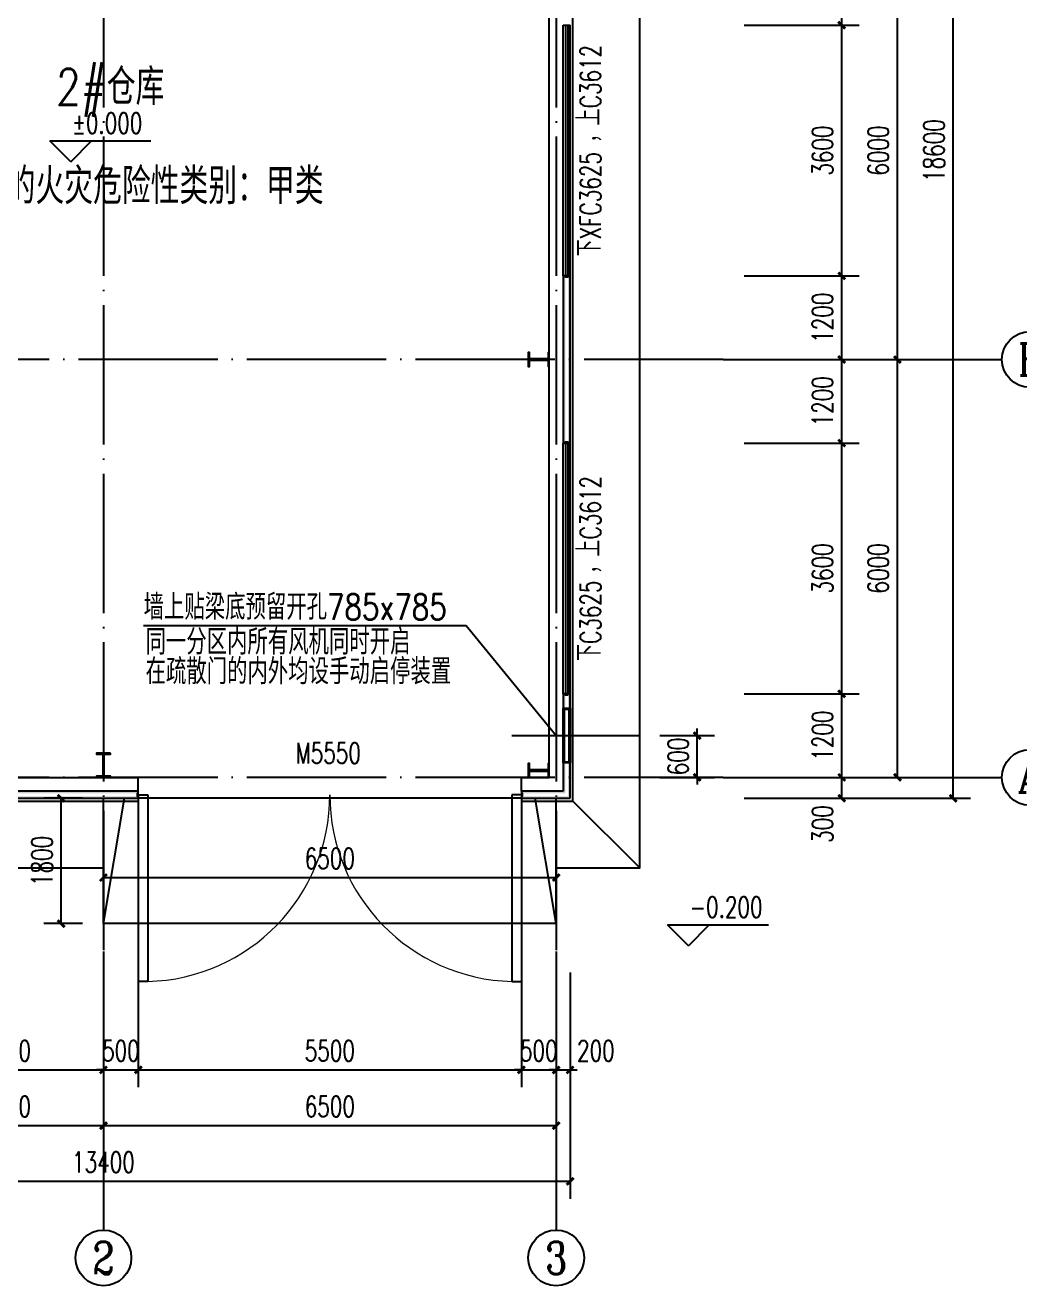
# Model space of a CAD drawing. Extents: x 4682119 to 9193858, y -786075 to -318274.
# Drawn here: x 9134280 to 9148559, y -764609 to -746509 of the extents above; entities that cross this region are included whole.
import ezdxf
from ezdxf.enums import TextEntityAlignment as Align

# ---------------------------------------------------------------- set-up
doc = ezdxf.new("R2010")
doc.units = 0
doc.header["$LTSCALE"] = 1000
doc.header["$MEASUREMENT"] = 0
doc.linetypes.add('DOTE', pattern=[2.42, 2, -0.2, 0.02, -0.2])
doc.layers.get('0').update_dxf_attribs({"linetype": 'CONTINUOUS'})
doc.layers.get('Defpoints').update_dxf_attribs({"linetype": 'CONTINUOUS'})
doc.layers.add('_0', color=7, linetype='CONTINUOUS', lineweight=25)
for name, color, linetype in [('AXIS', 3, 'CONTINUOUS'), ('AXIS_TEXT', 7, 'CONTINUOUS'), ('DIM_ELEV', 3, 'CONTINUOUS'), ('DOTE', 252, 'CONTINUOUS'), ('Prof', 2, 'CONTINUOUS'), ('PUB_DIM', 3, 'CONTINUOUS'), ('PUB_TEXT', 7, 'CONTINUOUS'), ('PUB_WALL', 9, 'CONTINUOUS'), ('STAIR', 5, 'CONTINUOUS'), ('WALL-MOVE', 6, 'CONTINUOUS'), ('WINDOW', 4, 'CONTINUOUS'), ('WINDOW_TEXT', 7, 'CONTINUOUS')]:
    doc.layers.add(name, color=color, linetype=linetype)
doc.styles.add('_HZTXT', font='txt.shx', dxfattribs={"width": 0.8, "bigfont": 'HZTXT.shx'})
doc.styles.add('_TCH_AXIS', font='COMPLEX', dxfattribs={"bigfont": 'GBCBIG'})
doc.styles.add('_TCH_DIM', font='SIMPLEX', dxfattribs={"bigfont": 'GBCBIG'})
doc.styles.add('_TCH_DIM_T3', font='SIMPLEX', dxfattribs={"width": 0.705882, "bigfont": 'GBCBIG'})
doc.styles.add('_TCH_WINDOW', font='SIMPLEX', dxfattribs={"height": 3.5, "bigfont": 'GBCBIG'})
doc.styles.add('COMPLEX', font='COMPLEX')
doc.dimstyles.new('_TCH_ARCH&&100', dxfattribs={"dimtxt": 297.5, "dimasz": 100, "dimexe": 250, "dimexo": 300, "dimgap": 126.25, "dimtad": 1, "dimdec": 0, "dimzin": 0, "dimdsep": 46, "dimtxsty": '_TCH_DIM_T3', "dimblk": 'ARCHTICK', "dimcen": 0.09, "dimclrt": 7, "dimazin": 2, "dimtfac": 1, "dimtdec": 0, "dimtix": 1, "dimtmove": 2, "dimatfit": 3, "dimfxl": 0, "dimtolj": 1, "dimtzin": 0, "dimarcsym": 0})

# ---------------------------------------------------------------- blocks, each defined once
blk = doc.blocks.new('_AXISO')
blk.add_circle((0, 0), 0.5)
at = {"layer": 'AXIS_TEXT', "style": 'COMPLEX', "width": 1.041667}
blk.add_attdef('A', text='', height=0.56, dxfattribs=at).set_placement((-0.25, -0.28), (0.25, -0.28), align=Align.FIT)
blk = doc.blocks.new('_ArchTick')
at = {"color": 0, "linetype": 'ByBlock', "const_width": 0.4}
blk.add_lwpolyline([(-0.5, -0.5), (0.5, 0.5)], dxfattribs=at)
blk = doc.blocks.new('*D278')
at = {"layer": 'Defpoints', "color": 0}
for p in [(9143093, -756709), (9143928, -756709), (9143093, -757309)]:
    blk.add_point(p, dxfattribs=at)
at = {"layer": 'PUB_DIM', "color": 0, "lineweight": -2}
for p, q in [((9143393, -756709), (9144178, -756709)), ((9143928, -756709), (9143928, -756609)), ((9143928, -757309), (9143928, -756709)), ((9143393, -757309), (9144178, -757309)), ((9143928, -757309), (9143928, -757409))]:
    blk.add_line(p, q, dxfattribs=at)
at = {"layer": 'PUB_DIM', "color": 0, "lineweight": -2, "xscale": 100, "yscale": 100, "zscale": 100}
for p, rotation in [((9143928, -756709), 270), ((9143928, -757309), 90)]:
    blk.add_blockref('_ArchTick', p, dxfattribs=dict(at, rotation=rotation))
at = {"layer": 'PUB_DIM', "color": 7, "insert": (9143653, -757009), "char_height": 297.5, "attachment_point": 5, "rotation": 90, "style": '_TCH_DIM_T3'}
blk.add_mtext('\\A1;600', dxfattribs=at)
blk = doc.blocks.new('*D247')
at = {"layer": 'Defpoints', "color": 0}
for p in [(9141903, -758747), (9135403, -759409), (9141903, -759409)]:
    blk.add_point(p, dxfattribs=at)
at = {"layer": 'PUB_DIM', "color": 0, "lineweight": -2}
for p, q in [((9135403, -759109), (9135403, -758497)), ((9141903, -759109), (9141903, -758497)), ((9135403, -758747), (9141903, -758747))]:
    blk.add_line(p, q, dxfattribs=at)
at = {"layer": 'PUB_DIM', "color": 0, "lineweight": -2, "xscale": 100, "yscale": 100, "zscale": 100, "rotation": 180}
blk.add_blockref('_ArchTick', (9135403, -758747), dxfattribs=at)
at = {"layer": 'PUB_DIM', "color": 0, "lineweight": -2, "xscale": 100, "yscale": 100, "zscale": 100}
blk.add_blockref('_ArchTick', (9141903, -758747), dxfattribs=at)
at = {"layer": 'PUB_DIM', "color": 7, "insert": (9138653, -758472), "char_height": 297.5, "attachment_point": 5, "style": '_TCH_DIM_T3'}
blk.add_mtext('\\A1;6500', dxfattribs=at)
blk = doc.blocks.new('*D248')
at = {"layer": 'Defpoints', "color": 0}
for p in [(9134796, -757609), (9135403, -757609), (9135403, -759409)]:
    blk.add_point(p, dxfattribs=at)
at = {"layer": 'PUB_DIM', "color": 0, "lineweight": -2}
for p, q in [((9135103, -757609), (9134546, -757609)), ((9134796, -759409), (9134796, -757609)), ((9135103, -759409), (9134546, -759409))]:
    blk.add_line(p, q, dxfattribs=at)
at = {"layer": 'PUB_DIM', "color": 0, "lineweight": -2, "xscale": 100, "yscale": 100, "zscale": 100}
for p, rotation in [((9134796, -757609), 90), ((9134796, -759409), 270)]:
    blk.add_blockref('_ArchTick', p, dxfattribs=dict(at, rotation=rotation))
at = {"layer": 'PUB_DIM', "color": 7, "insert": (9134521, -758509), "char_height": 297.5, "attachment_point": 5, "rotation": 90, "style": '_TCH_DIM_T3'}
blk.add_mtext('\\A1;1800', dxfattribs=at)
blk = doc.blocks.new('*D268')
at = {"layer": 'Defpoints', "color": 0}
for p in [(9141903, -759809), (9142103, -759809), (9142103, -761509)]:
    blk.add_point(p, dxfattribs=at)
at = {"layer": 'PUB_DIM', "color": 0, "lineweight": -2}
for p, q in [((9141903, -760109), (9141903, -761759)), ((9142103, -760109), (9142103, -761759)), ((9141903, -761509), (9141803, -761509)), ((9141903, -761509), (9142103, -761509)), ((9142103, -761509), (9142203, -761509))]:
    blk.add_line(p, q, dxfattribs=at)
at = {"layer": 'PUB_DIM', "color": 0, "lineweight": -2, "xscale": 100, "yscale": 100, "zscale": 100}
blk.add_blockref('_ArchTick', (9141903, -761509), dxfattribs=at)
at = {"layer": 'PUB_DIM', "color": 0, "lineweight": -2, "xscale": 100, "yscale": 100, "zscale": 100, "rotation": 180}
blk.add_blockref('_ArchTick', (9142103, -761509), dxfattribs=at)
at = {"layer": 'PUB_DIM', "color": 7, "insert": (9142473, -761234), "char_height": 297.5, "attachment_point": 5, "style": '_TCH_DIM_T3'}
blk.add_mtext('\\A1;200', dxfattribs=at)
blk = doc.blocks.new('*D269')
at = {"layer": 'Defpoints', "color": 0}
for p in [(9141403, -759809), (9141903, -759809), (9141903, -761509)]:
    blk.add_point(p, dxfattribs=at)
at = {"layer": 'PUB_DIM', "color": 0, "lineweight": -2}
for p, q in [((9141403, -760109), (9141403, -761759)), ((9141903, -760109), (9141903, -761759)), ((9141403, -761509), (9141303, -761509)), ((9141403, -761509), (9141903, -761509)), ((9141903, -761509), (9142003, -761509))]:
    blk.add_line(p, q, dxfattribs=at)
at = {"layer": 'PUB_DIM', "color": 0, "lineweight": -2, "xscale": 100, "yscale": 100, "zscale": 100}
blk.add_blockref('_ArchTick', (9141403, -761509), dxfattribs=at)
at = {"layer": 'PUB_DIM', "color": 0, "lineweight": -2, "xscale": 100, "yscale": 100, "zscale": 100, "rotation": 180}
blk.add_blockref('_ArchTick', (9141903, -761509), dxfattribs=at)
at = {"layer": 'PUB_DIM', "color": 7, "insert": (9141653, -761234), "char_height": 297.5, "attachment_point": 5, "style": '_TCH_DIM_T3'}
blk.add_mtext('\\A1;500', dxfattribs=at)
blk = doc.blocks.new('*D270')
at = {"layer": 'Defpoints', "color": 0}
for p in [(9135903, -759809), (9141403, -759809), (9141403, -761509)]:
    blk.add_point(p, dxfattribs=at)
at = {"layer": 'PUB_DIM', "color": 0, "lineweight": -2}
for p, q in [((9135903, -760109), (9135903, -761759)), ((9141403, -760109), (9141403, -761759)), ((9135903, -761509), (9141403, -761509))]:
    blk.add_line(p, q, dxfattribs=at)
at = {"layer": 'PUB_DIM', "color": 0, "lineweight": -2, "xscale": 100, "yscale": 100, "zscale": 100, "rotation": 180}
blk.add_blockref('_ArchTick', (9135903, -761509), dxfattribs=at)
at = {"layer": 'PUB_DIM', "color": 0, "lineweight": -2, "xscale": 100, "yscale": 100, "zscale": 100}
blk.add_blockref('_ArchTick', (9141403, -761509), dxfattribs=at)
at = {"layer": 'PUB_DIM', "color": 7, "insert": (9138653, -761234), "char_height": 297.5, "attachment_point": 5, "style": '_TCH_DIM_T3'}
blk.add_mtext('\\A1;5500', dxfattribs=at)
blk = doc.blocks.new('*D271')
at = {"layer": 'Defpoints', "color": 0}
for p in [(9135403, -759809), (9135903, -759809), (9135903, -761509)]:
    blk.add_point(p, dxfattribs=at)
at = {"layer": 'PUB_DIM', "color": 0, "lineweight": -2}
for p, q in [((9135403, -760109), (9135403, -761759)), ((9135903, -760109), (9135903, -761759)), ((9135403, -761509), (9135303, -761509)), ((9135403, -761509), (9135903, -761509)), ((9135903, -761509), (9136003, -761509))]:
    blk.add_line(p, q, dxfattribs=at)
at = {"layer": 'PUB_DIM', "color": 0, "lineweight": -2, "xscale": 100, "yscale": 100, "zscale": 100}
blk.add_blockref('_ArchTick', (9135403, -761509), dxfattribs=at)
at = {"layer": 'PUB_DIM', "color": 0, "lineweight": -2, "xscale": 100, "yscale": 100, "zscale": 100, "rotation": 180}
blk.add_blockref('_ArchTick', (9135903, -761509), dxfattribs=at)
at = {"layer": 'PUB_DIM', "color": 7, "insert": (9135653, -761234), "char_height": 297.5, "attachment_point": 5, "style": '_TCH_DIM_T3'}
blk.add_mtext('\\A1;500', dxfattribs=at)
blk = doc.blocks.new('*D272')
at = {"layer": 'Defpoints', "color": 0}
for p in [(9132603, -759809), (9135403, -759809), (9135403, -761509)]:
    blk.add_point(p, dxfattribs=at)
at = {"layer": 'PUB_DIM', "color": 0, "lineweight": -2}
for p, q in [((9132603, -760109), (9132603, -761759)), ((9135403, -760109), (9135403, -761759)), ((9132603, -761509), (9135403, -761509))]:
    blk.add_line(p, q, dxfattribs=at)
at = {"layer": 'PUB_DIM', "color": 0, "lineweight": -2, "xscale": 100, "yscale": 100, "zscale": 100, "rotation": 180}
blk.add_blockref('_ArchTick', (9132603, -761509), dxfattribs=at)
at = {"layer": 'PUB_DIM', "color": 0, "lineweight": -2, "xscale": 100, "yscale": 100, "zscale": 100}
blk.add_blockref('_ArchTick', (9135403, -761509), dxfattribs=at)
at = {"layer": 'PUB_DIM', "color": 7, "insert": (9134003, -761234), "char_height": 297.5, "attachment_point": 5, "style": '_TCH_DIM_T3'}
blk.add_mtext('\\A1;2800', dxfattribs=at)
blk = doc.blocks.new('*D275')
at = {"layer": 'Defpoints', "color": 0}
for p in [(9144303, -757309), (9146003, -757309), (9144303, -757609)]:
    blk.add_point(p, dxfattribs=at)
at = {"layer": 'PUB_DIM', "color": 0, "lineweight": -2}
for p, q in [((9144603, -757309), (9146253, -757309)), ((9146003, -757609), (9146003, -757309)), ((9144603, -757609), (9146253, -757609))]:
    blk.add_line(p, q, dxfattribs=at)
at = {"layer": 'PUB_DIM', "color": 0, "lineweight": -2, "xscale": 100, "yscale": 100, "zscale": 100}
for p, rotation in [((9146003, -757309), 90), ((9146003, -757609), 270)]:
    blk.add_blockref('_ArchTick', p, dxfattribs=dict(at, rotation=rotation))
at = {"layer": 'PUB_DIM', "color": 7, "insert": (9145728, -757979), "char_height": 297.5, "attachment_point": 5, "rotation": 90, "style": '_TCH_DIM_T3'}
blk.add_mtext('\\A1;300', dxfattribs=at)
blk = doc.blocks.new('*D326')
at = {"layer": 'Defpoints', "color": 0}
for p in [(9144303, -756109), (9146003, -756109), (9144303, -757309)]:
    blk.add_point(p, dxfattribs=at)
at = {"layer": 'PUB_DIM', "color": 0, "lineweight": -2}
for p, q in [((9144603, -756109), (9146253, -756109)), ((9146003, -757309), (9146003, -756109)), ((9144603, -757309), (9146253, -757309))]:
    blk.add_line(p, q, dxfattribs=at)
at = {"layer": 'PUB_DIM', "color": 0, "lineweight": -2, "xscale": 100, "yscale": 100, "zscale": 100}
for p, rotation in [((9146003, -756109), 90), ((9146003, -757309), 270)]:
    blk.add_blockref('_ArchTick', p, dxfattribs=dict(at, rotation=rotation))
at = {"layer": 'PUB_DIM', "color": 7, "insert": (9145728, -756709), "char_height": 297.5, "attachment_point": 5, "rotation": 90, "style": '_TCH_DIM_T3'}
blk.add_mtext('\\A1;1200', dxfattribs=at)
blk = doc.blocks.new('*D327')
at = {"layer": 'Defpoints', "color": 0}
for p in [(9144303, -752509), (9146003, -752509), (9144303, -756109)]:
    blk.add_point(p, dxfattribs=at)
at = {"layer": 'PUB_DIM', "color": 0, "lineweight": -2}
for p, q in [((9144603, -752509), (9146253, -752509)), ((9146003, -756109), (9146003, -752509)), ((9144603, -756109), (9146253, -756109))]:
    blk.add_line(p, q, dxfattribs=at)
at = {"layer": 'PUB_DIM', "color": 0, "lineweight": -2, "xscale": 100, "yscale": 100, "zscale": 100}
for p, rotation in [((9146003, -752509), 90), ((9146003, -756109), 270)]:
    blk.add_blockref('_ArchTick', p, dxfattribs=dict(at, rotation=rotation))
at = {"layer": 'PUB_DIM', "color": 7, "insert": (9145728, -754309), "char_height": 297.5, "attachment_point": 5, "rotation": 90, "style": '_TCH_DIM_T3'}
blk.add_mtext('\\A1;3600', dxfattribs=at)
blk = doc.blocks.new('*D328')
at = {"layer": 'Defpoints', "color": 0}
for p in [(9144303, -751309), (9146003, -751309), (9144303, -752509)]:
    blk.add_point(p, dxfattribs=at)
at = {"layer": 'PUB_DIM', "color": 0, "lineweight": -2}
for p, q in [((9144603, -751309), (9146253, -751309)), ((9146003, -752509), (9146003, -751309)), ((9144603, -752509), (9146253, -752509))]:
    blk.add_line(p, q, dxfattribs=at)
at = {"layer": 'PUB_DIM', "color": 0, "lineweight": -2, "xscale": 100, "yscale": 100, "zscale": 100}
for p, rotation in [((9146003, -751309), 90), ((9146003, -752509), 270)]:
    blk.add_blockref('_ArchTick', p, dxfattribs=dict(at, rotation=rotation))
at = {"layer": 'PUB_DIM', "color": 7, "insert": (9145728, -751909), "char_height": 297.5, "attachment_point": 5, "rotation": 90, "style": '_TCH_DIM_T3'}
blk.add_mtext('\\A1;1200', dxfattribs=at)
blk = doc.blocks.new('*D329')
at = {"layer": 'Defpoints', "color": 0}
for p in [(9144303, -750109), (9146003, -750109), (9144303, -751309)]:
    blk.add_point(p, dxfattribs=at)
at = {"layer": 'PUB_DIM', "color": 0, "lineweight": -2}
for p, q in [((9144603, -750109), (9146253, -750109)), ((9146003, -751309), (9146003, -750109)), ((9144603, -751309), (9146253, -751309))]:
    blk.add_line(p, q, dxfattribs=at)
at = {"layer": 'PUB_DIM', "color": 0, "lineweight": -2, "xscale": 100, "yscale": 100, "zscale": 100}
for p, rotation in [((9146003, -750109), 90), ((9146003, -751309), 270)]:
    blk.add_blockref('_ArchTick', p, dxfattribs=dict(at, rotation=rotation))
at = {"layer": 'PUB_DIM', "color": 7, "insert": (9145728, -750709), "char_height": 297.5, "attachment_point": 5, "rotation": 90, "style": '_TCH_DIM_T3'}
blk.add_mtext('\\A1;1200', dxfattribs=at)
blk = doc.blocks.new('*D330')
at = {"layer": 'Defpoints', "color": 0}
for p in [(9144303, -746509), (9146003, -746509), (9144303, -750109)]:
    blk.add_point(p, dxfattribs=at)
at = {"layer": 'PUB_DIM', "color": 0, "lineweight": -2}
for p, q in [((9144603, -746509), (9146253, -746509)), ((9146003, -750109), (9146003, -746509)), ((9144603, -750109), (9146253, -750109))]:
    blk.add_line(p, q, dxfattribs=at)
at = {"layer": 'PUB_DIM', "color": 0, "lineweight": -2, "xscale": 100, "yscale": 100, "zscale": 100}
for p, rotation in [((9146003, -746509), 90), ((9146003, -750109), 270)]:
    blk.add_blockref('_ArchTick', p, dxfattribs=dict(at, rotation=rotation))
at = {"layer": 'PUB_DIM', "color": 7, "insert": (9145728, -748309), "char_height": 297.5, "attachment_point": 5, "rotation": 90, "style": '_TCH_DIM_T3'}
blk.add_mtext('\\A1;3600', dxfattribs=at)
blk = doc.blocks.new('*D331')
at = {"layer": 'Defpoints', "color": 0}
for p in [(9144303, -745309), (9146003, -745309), (9144303, -746509)]:
    blk.add_point(p, dxfattribs=at)
at = {"layer": 'PUB_DIM', "color": 0, "lineweight": -2}
for p, q in [((9144603, -745309), (9146253, -745309)), ((9146003, -746509), (9146003, -745309)), ((9144603, -746509), (9146253, -746509))]:
    blk.add_line(p, q, dxfattribs=at)
at = {"layer": 'PUB_DIM', "color": 0, "lineweight": -2, "xscale": 100, "yscale": 100, "zscale": 100}
for p, rotation in [((9146003, -745309), 90), ((9146003, -746509), 270)]:
    blk.add_blockref('_ArchTick', p, dxfattribs=dict(at, rotation=rotation))
at = {"layer": 'PUB_DIM', "color": 7, "insert": (9145728, -745909), "char_height": 297.5, "attachment_point": 5, "rotation": 90, "style": '_TCH_DIM_T3'}
blk.add_mtext('\\A1;1200', dxfattribs=at)
blk = doc.blocks.new('$DorLib2D$00000002')
for p, q in [((-0.5, 0), (-0.5, 0.4875)), ((-0.475, 0.4875), (-0.5, 0.4875)), ((-0.475, 0), (-0.475, 0.4875)), ((0.475, 0), (0.475, 0.4875)), ((0.475, 0.4875), (0.5, 0.4875)), ((0.5, 0), (0.5, 0.4875)), ((-0.5, 0), (-0.475, 0)), ((0.5, 0), (0.475, 0))]:
    blk.add_line(p, q)
at = {"lineweight": 13}
for centre, start, end in [((-0.4875, 0), 0, 88.5307), ((0.4875, 0), 91.4693, 180)]:
    blk.add_arc(centre, 0.4875, start, end, dxfattribs=at)
blk = doc.blocks.new('$TCHSYS$WIN2D')
for p, q in [((-0.5, 0.5), (0.5, 0.5)), ((-0.5, 0.5), (-0.5, -0.5)), ((0.5, 0.5), (0.5, -0.5)), ((0.5, 0.1667), (-0.5, 0.1667)), ((0.5, -0.1667), (-0.5, -0.1667)), ((-0.5, -0.5), (0.5, -0.5))]:
    blk.add_line(p, q)
blk = doc.blocks.new('*D350')
at = {"layer": 'AXIS', "color": 0, "lineweight": -2}
for p, q in [((9132603, -760109), (9132603, -762559)), ((9135403, -760109), (9135403, -762559)), ((9132603, -762309), (9135403, -762309))]:
    blk.add_line(p, q, dxfattribs=at)
at = {"layer": 'Defpoints', "color": 0}
for p in [(9132603, -759809), (9135403, -759809), (9135403, -762309)]:
    blk.add_point(p, dxfattribs=at)
at = {"layer": 'AXIS', "color": 0, "lineweight": -2, "xscale": 100, "yscale": 100, "zscale": 100, "rotation": 180}
blk.add_blockref('_ArchTick', (9132603, -762309), dxfattribs=at)
at = {"layer": 'AXIS', "color": 0, "lineweight": -2, "xscale": 100, "yscale": 100, "zscale": 100}
blk.add_blockref('_ArchTick', (9135403, -762309), dxfattribs=at)
at = {"layer": 'AXIS', "color": 7, "insert": (9134003, -762034), "char_height": 297.5, "attachment_point": 5, "style": '_TCH_DIM_T3'}
blk.add_mtext('\\A1;2800', dxfattribs=at)
blk = doc.blocks.new('*D351')
at = {"layer": 'AXIS', "color": 0, "lineweight": -2}
for p, q in [((9135403, -760109), (9135403, -762559)), ((9141903, -760109), (9141903, -762559)), ((9135403, -762309), (9141903, -762309))]:
    blk.add_line(p, q, dxfattribs=at)
at = {"layer": 'Defpoints', "color": 0}
for p in [(9135403, -759809), (9141903, -759809), (9141903, -762309)]:
    blk.add_point(p, dxfattribs=at)
at = {"layer": 'AXIS', "color": 0, "lineweight": -2, "xscale": 100, "yscale": 100, "zscale": 100, "rotation": 180}
blk.add_blockref('_ArchTick', (9135403, -762309), dxfattribs=at)
at = {"layer": 'AXIS', "color": 0, "lineweight": -2, "xscale": 100, "yscale": 100, "zscale": 100}
blk.add_blockref('_ArchTick', (9141903, -762309), dxfattribs=at)
at = {"layer": 'AXIS', "color": 7, "insert": (9138653, -762034), "char_height": 297.5, "attachment_point": 5, "style": '_TCH_DIM_T3'}
blk.add_mtext('\\A1;6500', dxfattribs=at)
blk = doc.blocks.new('*D352')
at = {"layer": 'AXIS', "color": 0, "lineweight": -2}
for p, q in [((9128703, -760109), (9128703, -763359)), ((9142103, -760109), (9142103, -763359)), ((9128703, -763109), (9142103, -763109))]:
    blk.add_line(p, q, dxfattribs=at)
at = {"layer": 'Defpoints', "color": 0}
for p in [(9128703, -759809), (9142103, -759809), (9142103, -763109)]:
    blk.add_point(p, dxfattribs=at)
at = {"layer": 'AXIS', "color": 0, "lineweight": -2, "xscale": 100, "yscale": 100, "zscale": 100, "rotation": 180}
blk.add_blockref('_ArchTick', (9128703, -763109), dxfattribs=at)
at = {"layer": 'AXIS', "color": 0, "lineweight": -2, "xscale": 100, "yscale": 100, "zscale": 100}
blk.add_blockref('_ArchTick', (9142103, -763109), dxfattribs=at)
at = {"layer": 'AXIS', "color": 7, "insert": (9135403, -762834), "char_height": 297.5, "attachment_point": 5, "style": '_TCH_DIM_T3'}
blk.add_mtext('\\A1;13400', dxfattribs=at)
blk = doc.blocks.new('*D354')
at = {"layer": 'AXIS', "color": 0, "lineweight": -2}
for p, q in [((9144603, -745309), (9147053, -745309)), ((9146803, -751309), (9146803, -745309)), ((9144603, -751309), (9147053, -751309))]:
    blk.add_line(p, q, dxfattribs=at)
at = {"layer": 'Defpoints', "color": 0}
for p in [(9144303, -745309), (9146803, -745309), (9144303, -751309)]:
    blk.add_point(p, dxfattribs=at)
at = {"layer": 'AXIS', "color": 0, "lineweight": -2, "xscale": 100, "yscale": 100, "zscale": 100}
for p, rotation in [((9146803, -745309), 90), ((9146803, -751309), 270)]:
    blk.add_blockref('_ArchTick', p, dxfattribs=dict(at, rotation=rotation))
at = {"layer": 'AXIS', "color": 7, "insert": (9146528, -748309), "char_height": 297.5, "attachment_point": 5, "rotation": 90, "style": '_TCH_DIM_T3'}
blk.add_mtext('\\A1;6000', dxfattribs=at)
blk = doc.blocks.new('*D355')
at = {"layer": 'AXIS', "color": 0, "lineweight": -2}
for p, q in [((9144603, -751309), (9147053, -751309)), ((9146803, -757309), (9146803, -751309)), ((9144603, -757309), (9147053, -757309))]:
    blk.add_line(p, q, dxfattribs=at)
at = {"layer": 'Defpoints', "color": 0}
for p in [(9144303, -751309), (9146803, -751309), (9144303, -757309)]:
    blk.add_point(p, dxfattribs=at)
at = {"layer": 'AXIS', "color": 0, "lineweight": -2, "xscale": 100, "yscale": 100, "zscale": 100}
for p, rotation in [((9146803, -751309), 90), ((9146803, -757309), 270)]:
    blk.add_blockref('_ArchTick', p, dxfattribs=dict(at, rotation=rotation))
at = {"layer": 'AXIS', "color": 7, "insert": (9146528, -754309), "char_height": 297.5, "attachment_point": 5, "rotation": 90, "style": '_TCH_DIM_T3'}
blk.add_mtext('\\A1;6000', dxfattribs=at)
blk = doc.blocks.new('*D356')
at = {"layer": 'AXIS', "color": 0, "lineweight": -2}
for p, q in [((9144603, -739009), (9147853, -739009)), ((9147603, -757609), (9147603, -739009)), ((9144603, -757609), (9147853, -757609))]:
    blk.add_line(p, q, dxfattribs=at)
at = {"layer": 'Defpoints', "color": 0}
for p in [(9144303, -739009), (9147603, -739009), (9144303, -757609)]:
    blk.add_point(p, dxfattribs=at)
at = {"layer": 'AXIS', "color": 0, "lineweight": -2, "xscale": 100, "yscale": 100, "zscale": 100}
for p, rotation in [((9147603, -739009), 90), ((9147603, -757609), 270)]:
    blk.add_blockref('_ArchTick', p, dxfattribs=dict(at, rotation=rotation))
at = {"layer": 'AXIS', "color": 7, "insert": (9147328, -748309), "char_height": 297.5, "attachment_point": 5, "rotation": 90, "style": '_TCH_DIM_T3'}
blk.add_mtext('\\A1;18600', dxfattribs=at)

msp = doc.modelspace()

# ---------------------------------------------------------------- hatches: boundary and pattern name
at = {"layer": 'Prof', "linetype": 'ByBlock'}
for points in [[(9141519, -751299), (9141519, -751209), (9141503, -751209), (9141503, -751409), (9141519, -751409), (9141519, -751319), (9141787, -751319), (9141787, -751409), (9141803, -751409), (9141803, -751209), (9141787, -751209), (9141787, -751299)], [(9135393, -757293), (9135303, -757293), (9135303, -757309), (9135503, -757309), (9135503, -757293), (9135413, -757293), (9135413, -756975), (9135503, -756975), (9135503, -756959), (9135303, -756959), (9135303, -756975), (9135393, -756975)], [(9141519, -757199), (9141519, -757109), (9141503, -757109), (9141503, -757309), (9141519, -757309), (9141519, -757219), (9141787, -757219), (9141787, -757309), (9141803, -757309), (9141803, -757109), (9141787, -757109), (9141787, -757199)]]:
    msp.add_hatch(color=256, dxfattribs=at).paths.add_polyline_path(points)
at = {"layer": 'PUB_WALL'}
for points in [[(9142103, -750109), (9142003, -750109), (9142033, -750139), (9142073, -750139)], [(9142003, -750109), (9142003, -752509), (9142033, -752479), (9142033, -750139)], [(9142103, -752509), (9142103, -750109), (9142073, -750139), (9142073, -752479)], [(9142003, -752509), (9142103, -752509), (9142073, -752479), (9142033, -752479)], [(9142103, -756109), (9142003, -756109), (9142033, -756139), (9142073, -756139)], [(9142003, -756109), (9142003, -757509), (9142033, -757539), (9142033, -756139)], [(9142103, -757609), (9142103, -756109), (9142073, -756139), (9142073, -757579)], [(9132603, -757609), (9135903, -757609), (9135873, -757579), (9132603, -757579)], [(9135903, -757509), (9132653, -757509), (9132623, -757539), (9135873, -757539)], [(9135903, -757609), (9135903, -757509), (9135873, -757539), (9135873, -757579)], [(9142003, -757509), (9141403, -757509), (9141433, -757539), (9142033, -757539)], [(9141403, -757509), (9141403, -757609), (9141433, -757579), (9141433, -757539)], [(9141403, -757609), (9142103, -757609), (9142073, -757579), (9141433, -757579)]]:
    msp.add_hatch(color=256, dxfattribs=at).paths.add_polyline_path(points)

# ---------------------------------------------------------------- linework, layer by layer
at = {"color": 0}
msp.add_lwpolyline([(9142103, -756316.5), (9142103, -757101.5), (9142003, -757101.5), (9142003, -756316.5), (9142103, -756316.5)], dxfattribs=at)
at = {"color": 0, "const_width": 30}
msp.add_lwpolyline([(9142088, -756331.5), (9142088, -757086.5), (9142018, -757086.5), (9142018, -756331.5)], close=True, dxfattribs=at)
at = {"layer": '_0', "color": 0}
for p, q in [((9135903, -757509), (9135903, -757309)), ((9141403, -757509), (9141403, -757309)), ((9135903, -757609), (9135903, -757649)), ((9141403, -757609), (9141403, -757649))]:
    msp.add_line(p, q, dxfattribs=at)
for points in [[(9135903, -738969), (9128663, -738969), (9128663, -757649), (9135903, -757649)], [(9141403, -757649), (9142143, -757649), (9142143, -738969), (9141403, -738969)], [(9141403, -757309), (9141803, -757309), (9141803, -739309), (9134903, -739309)], [(9132653, -757309), (9135903, -757309)]]:
    msp.add_lwpolyline(points, dxfattribs=at)
at = {"layer": 'AXIS', "color": 0}
for p, q in [((9144303, -751309), (9148303, -751309)), ((9144303, -757309), (9148303, -757309)), ((9135403, -759809), (9135403, -763809)), ((9141903, -759809), (9141903, -763809))]:
    msp.add_line(p, q, dxfattribs=at)
at = {"layer": 'DIM_ELEV'}
for p, q in [((9134933.2, -748470.2), (9134633.2, -748170.2)), ((9134633.2, -748170.2), (9136083.2, -748170.2)), ((9134933.2, -748470.2), (9135233.2, -748170.2)), ((9143801.6, -759725.4), (9143501.6, -759425.4)), ((9143501.6, -759425.4), (9144951.6, -759425.4)), ((9143801.6, -759725.4), (9144101.6, -759425.4))]:
    msp.add_line(p, q, dxfattribs=at)
at = {"layer": 'DOTE', "linetype": 'DOTE'}
for p, q in [((9135403, -736009), (9135403, -759809)), ((9141903, -736009), (9141903, -759809)), ((9144303, -751309), (9126503, -751309)), ((9141265.2, -756709), (9143093.5, -756709)), ((9144303, -757309), (9126503, -757309))]:
    msp.add_line(p, q, dxfattribs=at)
at = {"layer": 'Prof', "linetype": 'ByBlock'}
for points in [[(9141803, -751409), (9141803, -751209), (9141787, -751209), (9141787, -751299), (9141519, -751299), (9141519, -751209), (9141503, -751209), (9141503, -751409), (9141519, -751409), (9141519, -751319), (9141787, -751319), (9141787, -751409)], [(9135503, -756959), (9135303, -756959), (9135303, -756975), (9135393, -756975), (9135393, -757293), (9135303, -757293), (9135303, -757309), (9135503, -757309), (9135503, -757293), (9135413, -757293), (9135413, -756975), (9135503, -756975)], [(9141803, -757309), (9141803, -757109), (9141787, -757109), (9141787, -757199), (9141519, -757199), (9141519, -757109), (9141503, -757109), (9141503, -757309), (9141519, -757309), (9141519, -757219), (9141787, -757219), (9141787, -757309)]]:
    msp.add_lwpolyline(points, close=True, dxfattribs=at)
at = {"layer": 'PUB_DIM'}
msp.add_line((9140609.6, -755127), (9141903, -756709), dxfattribs=at)
msp.add_lwpolyline([(9135979.8, -755127), (9140609.6, -755127), (9140609.6, -755127)], dxfattribs=at)
at = {"layer": 'STAIR'}
for p, q in [((9135403, -759409), (9135703, -757609)), ((9135403, -759409), (9135403, -757609)), ((9141903, -759409), (9141603, -757609)), ((9141903, -759409), (9141903, -757609)), ((9143103, -758609), (9142143, -757649)), ((9141903, -759409), (9135403, -759409))]:
    msp.add_line(p, q, dxfattribs=at)
for points in [[(9135403, -738009), (9127703, -738009), (9127703, -758609), (9135403, -758609)], [(9141903, -758609), (9143103, -758609), (9143103, -738009), (9141903, -738009)]]:
    msp.add_lwpolyline(points, dxfattribs=at)
at = {"layer": 'WALL-MOVE'}
for p, q in [((9142103, -750109), (9142003, -750109)), ((9142003, -750109), (9142003, -752509)), ((9142103, -752509), (9142103, -750109)), ((9142003, -752509), (9142103, -752509)), ((9142103, -756109), (9142003, -756109)), ((9142003, -756109), (9142003, -757509)), ((9142103, -757609), (9142103, -756109)), ((9132603, -757609), (9135903, -757609)), ((9135903, -757509), (9132653, -757509)), ((9135903, -757609), (9135903, -757509)), ((9142003, -757509), (9141403, -757509)), ((9141403, -757509), (9141403, -757609)), ((9141403, -757609), (9142103, -757609))]:
    msp.add_line(p, q, dxfattribs=at)
at = {"layer": 'WINDOW'}
msp.add_line((9141403, -757609), (9135903, -757609), dxfattribs=at)

# ---------------------------------------------------------------- block references
at = {"layer": 'AXIS', "color": 0}
ref = msp.add_blockref('_AXISO', (9148703, -751309), dxfattribs=dict(at, xscale=800, yscale=800, zscale=800))
ref.add_attrib('A', 'B', dxfattribs={"layer": 'AXIS_TEXT', "color": 0, "height": 455.7, "style": '_TCH_AXIS', "width": 0.882353}).set_placement((9148540.2, -751536.8), (9148865.7, -751536.8), align=Align.FIT)
ref = msp.add_blockref('_AXISO', (9148703, -757309), dxfattribs=dict(at, xscale=800, yscale=800, zscale=800))
ref.add_attrib('A', 'A', dxfattribs={"layer": 'AXIS_TEXT', "color": 0, "height": 435.3, "style": '_TCH_AXIS', "width": 0.944444}).set_placement((9148526.8, -757526.6), (9148879.1, -757526.6), align=Align.FIT)
ref = msp.add_blockref('_AXISO', (9135403, -764209), dxfattribs=dict(at, xscale=800, yscale=800, zscale=800))
ref.add_attrib('A', '2', dxfattribs={"layer": 'AXIS_TEXT', "color": 0, "height": 465.9, "style": '_TCH_AXIS'}).set_placement((9135247.6, -764441.9), (9135558.3, -764441.9), align=Align.FIT)
ref = msp.add_blockref('_AXISO', (9141903, -764209), dxfattribs=dict(at, xscale=800, yscale=800, zscale=800))
ref.add_attrib('A', '3', dxfattribs={"layer": 'AXIS_TEXT', "color": 0, "height": 465.9, "style": '_TCH_AXIS'}).set_placement((9141747.6, -764441.9), (9142058.3, -764441.9), align=Align.FIT)
at = {"layer": 'WINDOW', "xscale": 3600, "yscale": 100, "zscale": 3600, "rotation": 90}
for p in [(9142053, -748309), (9142053, -754309)]:
    msp.add_blockref('$TCHSYS$WIN2D', p, dxfattribs=at)
at = {"layer": 'WINDOW'}
ref = msp.add_blockref('$DorLib2D$00000002', (9138653, -757559), dxfattribs=dict(at, xscale=5500, yscale=5500, zscale=5500, rotation=180))
ref.add_attrib('A', 'M5550', (9138163, -757108.8), dxfattribs={"layer": 'WINDOW_TEXT', "height": 297.5, "style": '_TCH_WINDOW', "width": 0.705882})

# ---------------------------------------------------------------- texts
at = {"layer": 'PUB_DIM', "style": '_HZTXT', "width": 0.8}
for s, height, p in [('2#仓库', 517.24, (9134723.6, -747653.3)), ('储存的火灾危险性类别：甲类', 517.241, (9133184.8, -749078.3)), ('墙上贴梁底预留开孔785x785', 365.69, (9135980, -755044.9)), ('同一分区内所有风机同时开启', 365.69, (9136007.6, -755545.8)), ('在疏散门的内外均设手动启停装置', 365.69, (9136007.6, -755971.1))]:
    msp.add_text(s, height=height, dxfattribs=at).set_placement(p)
at = {"layer": 'PUB_TEXT', "style": '_TCH_DIM', "width": 0.705882}
for s, p in [('%%P0.000', (9134953.2, -748065.2)), ('-0.200', (9143821.6, -759320.4))]:
    msp.add_text(s, height=297.5, dxfattribs=at).set_placement(p)
at = {"layer": 'WINDOW_TEXT', "style": '_TCH_WINDOW', "width": 0.705882}
for s, p in [('C3612', (9142543, -747700.4)), ('XFC3625', (9142543, -749581.8)), ('C3612', (9142543, -753890.4)), ('C3625', (9142543, -755391.8))]:
    msp.add_text(s, height=297.5, rotation=90, dxfattribs=at).set_placement(p)
at = {"layer": 'WINDOW_TEXT', "style": '_TCH_WINDOW'}
for s, height, p in [('，上', 337.59, (9142543, -748191.8)), ('下', 337.6, (9142543, -749827.6)), ('，上', 337.59, (9142543, -754381.8)), ('下', 337.6, (9142543, -755637.6))]:
    msp.add_text(s, height=height, rotation=90, dxfattribs=at).set_placement(p)

# ---------------------------------------------------------------- dimensions: what is measured, and where the dimension line sits
at = {"layer": 'AXIS', "color": 0}
for p1, p2, distance, picture, middle in [((9144303, -757609), (9144303, -739009), -3300, '*D356', (9147328, -748309)), ((9144303, -751309), (9144303, -745309), -2500, '*D354', (9146528, -748309)), ((9144303, -757309), (9144303, -751309), -2500, '*D355', (9146528, -754309)), ((9128703, -759809), (9142103, -759809), -3300, '*D352', (9135403, -762834)), ((9132603, -759809), (9135403, -759809), -2500, '*D350', (9134003, -762034)), ((9135403, -759809), (9141903, -759809), -2500, '*D351', (9138653, -762034))]:
    dim = msp.add_aligned_dim(p1=p1, p2=p2, distance=distance, dimstyle='_TCH_ARCH&&100', dxfattribs=at)
    dim.commit()
    dim.dimension.update_dxf_attribs({"geometry": picture, "text_midpoint": middle})
at = {"layer": 'PUB_DIM', "color": 0}
for p1, p2, distance, picture, middle in [((9144303, -746509), (9144303, -745309), -1700, '*D331', (9145728, -745909)), ((9144303, -750109), (9144303, -746509), -1700, '*D330', (9145728, -748309)), ((9144303, -751309), (9144303, -750109), -1700, '*D329', (9145728, -750709)), ((9144303, -752509), (9144303, -751309), -1700, '*D328', (9145728, -751909)), ((9144303, -756109), (9144303, -752509), -1700, '*D327', (9145728, -754309)), ((9144303, -757309), (9144303, -756109), -1700, '*D326', (9145728, -756709)), ((9143093.5, -757309), (9143093.5, -756709), -834.5, '*D278', (9143653, -757009)), ((9135402.6, -759409), (9135402.6, -757609), 607, '*D248', (9134520.6, -758509)), ((9135403, -759409), (9141903, -759409), 662.2, '*D247', (9138653, -758471.8)), ((9132603, -759809), (9135403, -759809), -1700, '*D272', (9134003, -761234)), ((9135403, -759809), (9135903, -759809), -1700, '*D271', (9135653, -761234)), ((9135903, -759809), (9141403, -759809), -1700, '*D270', (9138653, -761234)), ((9141403, -759809), (9141903, -759809), -1700, '*D269', (9141653, -761234))]:
    dim = msp.add_aligned_dim(p1=p1, p2=p2, distance=distance, dimstyle='_TCH_ARCH&&100', dxfattribs=at)
    dim.commit()
    dim.dimension.update_dxf_attribs({"geometry": picture, "text_midpoint": middle})
for base, p1, p2, angle, picture, middle in [((9146003, -757309), (9144303, -757609), (9144303, -757309), 90, '*D275', (9145728, -757979)), ((9142103, -761509), (9141903, -759809), (9142103, -759809), 0, '*D268', (9142473, -761234))]:
    dim = msp.add_linear_dim(base=base, p1=p1, p2=p2, angle=angle, dimstyle='_TCH_ARCH&&100', dxfattribs=at)
    dim.commit()
    dim.dimension.update_dxf_attribs({"geometry": picture, "text_midpoint": middle, "dimtype": 161})

doc.saveas('drawing.dxf')
